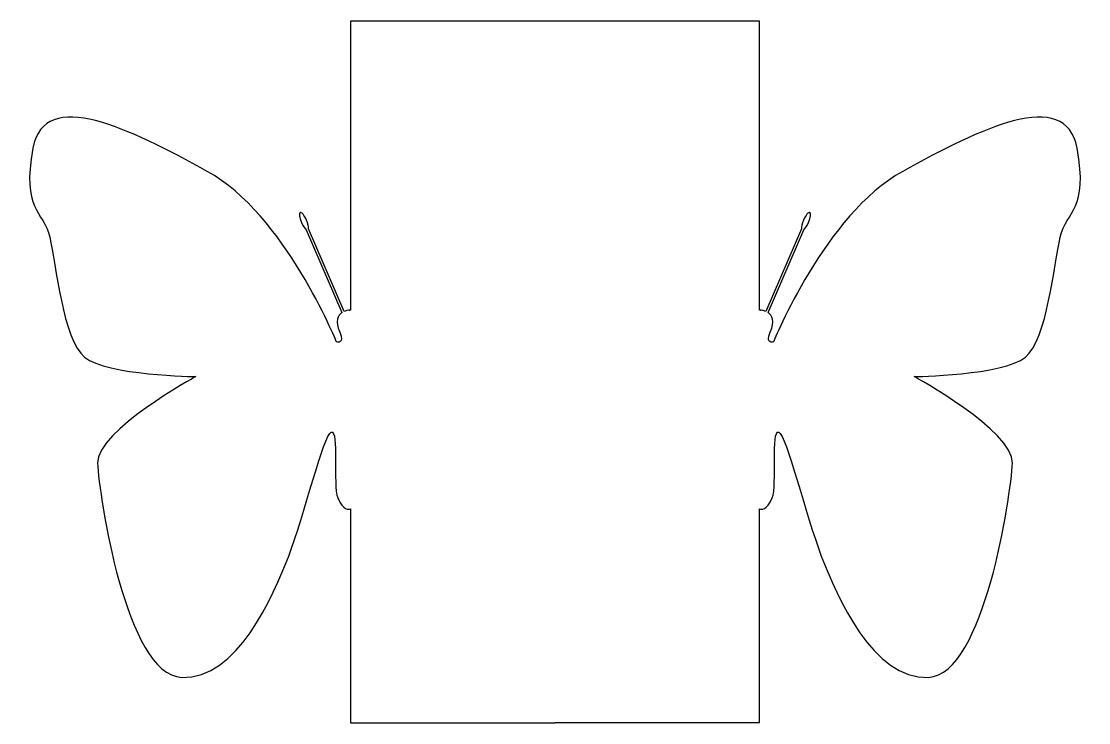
# Model space of a CAD drawing. Header units: centimetres. Extents: x -11.1 to 11.1, y -7.3 to 7.3.
import ezdxf

# ---------------------------------------------------------------- set-up
doc = ezdxf.new("R2010")
doc.units = ezdxf.units.CM
doc.header["$MEASUREMENT"] = 0
doc.layers.add('Camada 1', color=7, linetype='Continuous')

msp = doc.modelspace()

# ---------------------------------------------------------------- linework, layer by layer
at = {"layer": 'Camada 1', "color": 250}
msp.add_open_spline([(0.00001, -7.28573), (0.00001, -7.28573), (-4.24959, -7.28573), (-4.24959, -7.28573), (-4.24959, -7.28573), (-4.24959, -7.28573), (-4.24959, -2.83977), (-4.24959, -2.83977), (-4.24959, -2.83977), (-4.24959, -2.83977), (-4.26917, -2.8517), (-4.26917, -2.8517), (-4.26917, -2.8517), (-4.26917, -2.8517), (-4.40321, -2.88517), (-4.51055, -2.61696), (-4.51055, -2.61696), (-4.61781, -2.34883), (-4.48375, -1.1957), (-4.64469, -1.24936), (-4.64469, -1.24936), (-4.80548, -1.30296), (-5.20772, -2.99238), (-5.52954, -3.82378), (-5.52954, -3.82378), (-5.85141, -4.655), (-6.60227, -6.3982), (-7.75532, -6.34449), (-7.75532, -6.34449), (-8.90845, -6.29086), (-9.47165, -2.56333), (-9.49842, -1.8929), (-9.49842, -1.8929), (-9.52522, -1.22245), (-7.46036, -0.09615), (-7.46036, -0.09615), (-7.46036, -0.09615), (-7.46036, -0.09615), (-9.31064, -0.06932), (-9.7666, 0.30612), (-9.7666, 0.30612), (-10.22245, 0.68148), (-10.35652, 2.23681), (-10.49063, 2.8), (-10.49063, 2.8), (-10.62467, 3.36319), (-11.08055, 3.36319), (-10.83925, 4.65044), (-10.83925, 4.65044), (-10.59787, 5.93753), (-8.82805, 5.05269), (-7.21898, 4.16768), (-7.21898, 4.16768), (-5.60994, 3.28275), (-4.53732, 0.62785), (-4.53732, 0.62785), (-4.53732, 0.62785), (-4.53732, 0.62785), (-4.35179, 0.56972), (-4.47033, 0.82904), (-4.47033, 0.82904), (-4.57521, 1.05849), (-4.50965, 1.17477), (-4.42495, 1.23282), (-4.42495, 1.23282), (-4.42495, 1.23282), (-5.1661, 2.95507), (-5.1661, 2.95507), (-5.1661, 2.95507), (-5.1965, 2.9788), (-5.2346, 3.03521), (-5.26532, 3.10668), (-5.26532, 3.10668), (-5.30956, 3.20942), (-5.32154, 3.303), (-5.29207, 3.3156), (-5.29207, 3.3156), (-5.2626, 3.3283), (-5.20285, 3.25527), (-5.1588, 3.15262), (-5.1588, 3.15262), (-5.12792, 3.08102), (-5.11319, 3.01472), (-5.11686, 2.97622), (-5.11686, 2.97622), (-5.11686, 2.97622), (-4.37791, 1.25894), (-4.37791, 1.25894), (-4.37791, 1.25894), (-4.30314, 1.29215), (-4.23437, 1.28918), (-4.26914, 1.2849), (-4.26914, 1.2849), (-4.26914, 1.2849), (-4.24956, 1.28416), (-4.24956, 1.28416), (-4.24956, 1.28416), (-4.24956, 1.28416), (-4.24957, 7.28573), (-4.24957, 7.28573), (-4.24957, 7.28573), (-4.24957, 7.28573), (0.00001, 7.28573), (0.00001, 7.28573), (0.00001, 7.28573), (0.00001, 7.28573), (4.24959, 7.28573), (4.24959, 7.28573), (4.24959, 7.28573), (4.24959, 7.28573), (4.24959, 1.28416), (4.24959, 1.28416), (4.24959, 1.28416), (4.24959, 1.28416), (4.26914, 1.2849), (4.26914, 1.2849), (4.26914, 1.2849), (4.2344, 1.28916), (4.30311, 1.29215), (4.37791, 1.25894), (4.37791, 1.25894), (4.37791, 1.25894), (5.11686, 2.97622), (5.11686, 2.97622), (5.11686, 2.97622), (5.11318, 3.01472), (5.12795, 3.08102), (5.1588, 3.15262), (5.1588, 3.15262), (5.20288, 3.25528), (5.26262, 3.3283), (5.29207, 3.3156), (5.29207, 3.3156), (5.32154, 3.30303), (5.30956, 3.20945), (5.26532, 3.10668), (5.26532, 3.10668), (5.23463, 3.03519), (5.19653, 2.97881), (5.1661, 2.95507), (5.1661, 2.95507), (5.1661, 2.95507), (4.42495, 1.23282), (4.42495, 1.23282), (4.42495, 1.23282), (4.50964, 1.17477), (4.57521, 1.05849), (4.47033, 0.82904), (4.47033, 0.82904), (4.3518, 0.56972), (4.5373, 0.62785), (4.5373, 0.62785), (4.5373, 0.62785), (4.5373, 0.62785), (5.60995, 3.28276), (7.21896, 4.16768), (7.21896, 4.16768), (8.82802, 5.05268), (10.59787, 5.93756), (10.83923, 4.65044), (10.83923, 4.65044), (11.08053, 3.36319), (10.62468, 3.36319), (10.49061, 2.8), (10.49061, 2.8), (10.35649, 2.23681), (10.22243, 0.68148), (9.76655, 0.30612), (9.76655, 0.30612), (9.31065, -0.06935), (7.46036, -0.09615), (7.46036, -0.09615), (7.46036, -0.09615), (7.46036, -0.09615), (9.52522, -1.22243), (9.49839, -1.89288), (9.49839, -1.89288), (9.47159, -2.56331), (8.90837, -6.29084), (7.75526, -6.34447), (7.75526, -6.34447), (6.60223, -6.39815), (5.85134, -4.65497), (5.52948, -3.82376), (5.52948, -3.82376), (5.20767, -2.99236), (4.80542, -1.30297), (4.64466, -1.24934), (4.64466, -1.24934), (4.48369, -1.19571), (4.61775, -2.34884), (4.51049, -2.61694), (4.51049, -2.61694), (4.40317, -2.88515), (4.26914, -2.85168), (4.26914, -2.85168), (4.26914, -2.85168), (4.26914, -2.85168), (4.24959, -2.83975), (4.24959, -2.83975), (4.24959, -2.83975), (4.24959, -2.83975), (4.24959, -7.2857), (4.24959, -7.2857), (4.24959, -7.2857), (4.24959, -7.2857), (0.00001, -7.2857), (0.00001, -7.2857), (0.00001, -7.2857), (0.00001, -7.2857), (0.00001, -7.28573), (0.00001, -7.28573)], degree=3, knots=[0, 0, 0, 0, 0.01851852, 0.01851852, 0.01851852, 0.01851852, 0.03703704, 0.03703704, 0.03703704, 0.03703704, 0.05555556, 0.05555556, 0.05555556, 0.05555556, 0.07407407, 0.07407407, 0.07407407, 0.07407407, 0.09259259, 0.09259259, 0.09259259, 0.09259259, 0.11111111, 0.11111111, 0.11111111, 0.11111111, 0.12962963, 0.12962963, 0.12962963, 0.12962963, 0.14814815, 0.14814815, 0.14814815, 0.14814815, 0.16666667, 0.16666667, 0.16666667, 0.16666667, 0.18518519, 0.18518519, 0.18518519, 0.18518519, 0.2037037, 0.2037037, 0.2037037, 0.2037037, 0.22222222, 0.22222222, 0.22222222, 0.22222222, 0.24074074, 0.24074074, 0.24074074, 0.24074074, 0.25925926, 0.25925926, 0.25925926, 0.25925926, 0.27777778, 0.27777778, 0.27777778, 0.27777778, 0.2962963, 0.2962963, 0.2962963, 0.2962963, 0.31481481, 0.31481481, 0.31481481, 0.31481481, 0.33333333, 0.33333333, 0.33333333, 0.33333333, 0.35185185, 0.35185185, 0.35185185, 0.35185185, 0.37037037, 0.37037037, 0.37037037, 0.37037037, 0.38888889, 0.38888889, 0.38888889, 0.38888889, 0.40740741, 0.40740741, 0.40740741, 0.40740741, 0.42592593, 0.42592593, 0.42592593, 0.42592593, 0.44444444, 0.44444444, 0.44444444, 0.44444444, 0.46296296, 0.46296296, 0.46296296, 0.46296296, 0.48148148, 0.48148148, 0.48148148, 0.48148148, 0.5, 0.5, 0.5, 0.5, 0.51851852, 0.51851852, 0.51851852, 0.51851852, 0.53703704, 0.53703704, 0.53703704, 0.53703704, 0.55555556, 0.55555556, 0.55555556, 0.55555556, 0.57407407, 0.57407407, 0.57407407, 0.57407407, 0.59259259, 0.59259259, 0.59259259, 0.59259259, 0.61111111, 0.61111111, 0.61111111, 0.61111111, 0.62962963, 0.62962963, 0.62962963, 0.62962963, 0.64814815, 0.64814815, 0.64814815, 0.64814815, 0.66666667, 0.66666667, 0.66666667, 0.66666667, 0.68518519, 0.68518519, 0.68518519, 0.68518519, 0.7037037, 0.7037037, 0.7037037, 0.7037037, 0.72222222, 0.72222222, 0.72222222, 0.72222222, 0.74074074, 0.74074074, 0.74074074, 0.74074074, 0.75925926, 0.75925926, 0.75925926, 0.75925926, 0.77777778, 0.77777778, 0.77777778, 0.77777778, 0.7962963, 0.7962963, 0.7962963, 0.7962963, 0.81481481, 0.81481481, 0.81481481, 0.81481481, 0.83333333, 0.83333333, 0.83333333, 0.83333333, 0.85185185, 0.85185185, 0.85185185, 0.85185185, 0.87037037, 0.87037037, 0.87037037, 0.87037037, 0.88888889, 0.88888889, 0.88888889, 0.88888889, 0.90740741, 0.90740741, 0.90740741, 0.90740741, 0.92592593, 0.92592593, 0.92592593, 0.92592593, 0.94444444, 0.94444444, 0.94444444, 0.94444444, 0.96296296, 0.96296296, 0.96296296, 0.96296296, 1, 1, 1, 1], dxfattribs=at)

doc.saveas('drawing.dxf')
